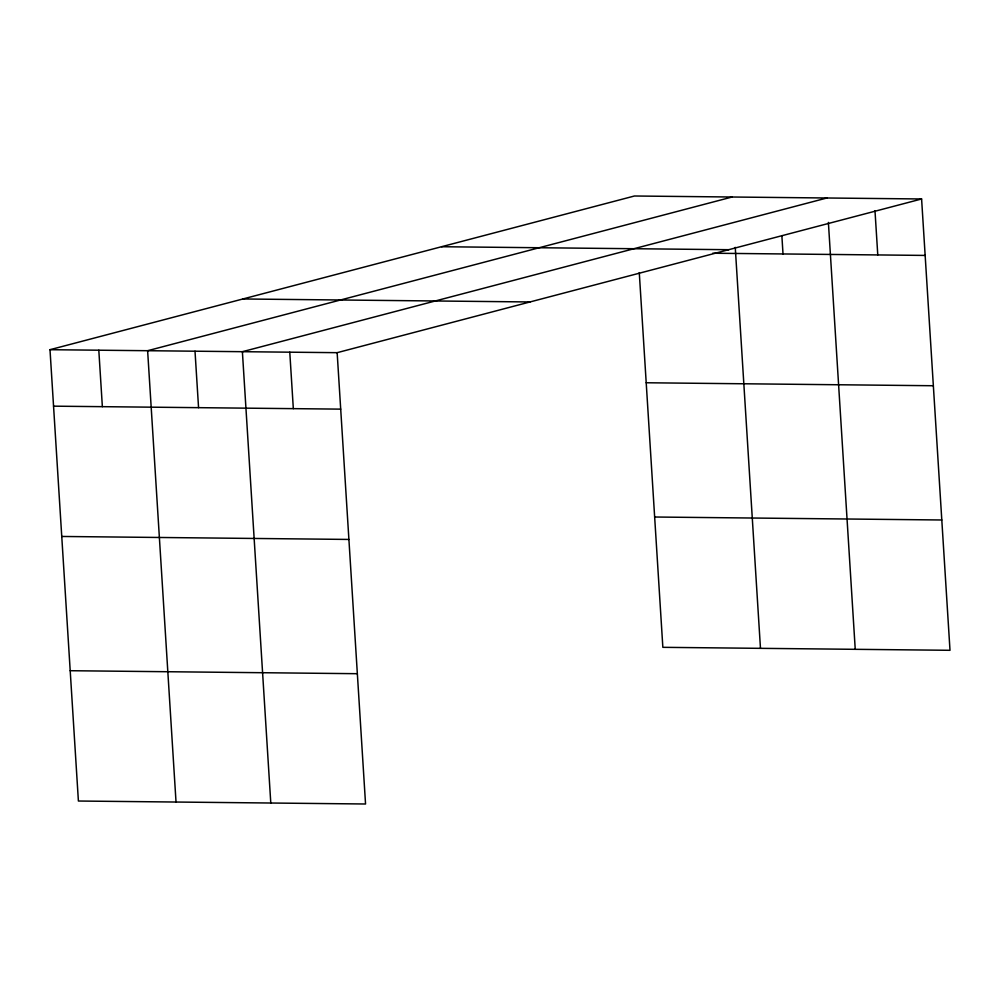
<?xml version="1.0" encoding="UTF-8"?>
<svg xmlns="http://www.w3.org/2000/svg" width="1000" height="1000" viewBox="0 0 1000 1000"><rect width="100%" height="100%" fill="white"/><g stroke="black" fill="none" stroke-linecap="round" stroke-linejoin="round"><path stroke-width="1.5" d="M921.6 198.975L337.15 352.675L365.55 804L78.4 801.025L50 349.7L634.45 196L921.6 198.975L950 650.3L662.85 647.325L639.275 272.613M732.087 197.013L147.625 350.712L176.025 802.038M826.85 198L242.387 351.7L270.788 803.012M441.587 246.725L728.737 249.7M712.75 253.225L925.163 255.425M242.875 298.975L530.025 301.962M50 349.7L337.15 352.675M646.2 382.762L933.35 385.737M53.55 406.163L340.7 409.137M654.65 517.013L941.8 519.987M61.75 536.462L348.9 539.438M70.2 670.713L357.35 673.7M874.987 210.688L877.775 254.938M828.388 222.4L855.238 649.312M781.862 235.65L783.012 253.95M735.25 247.362L760.475 648.337M289.775 352.188L293.325 408.638M195.012 351.213L198.562 407.663M98.812 350.213L102.362 406.662"/></g></svg>
